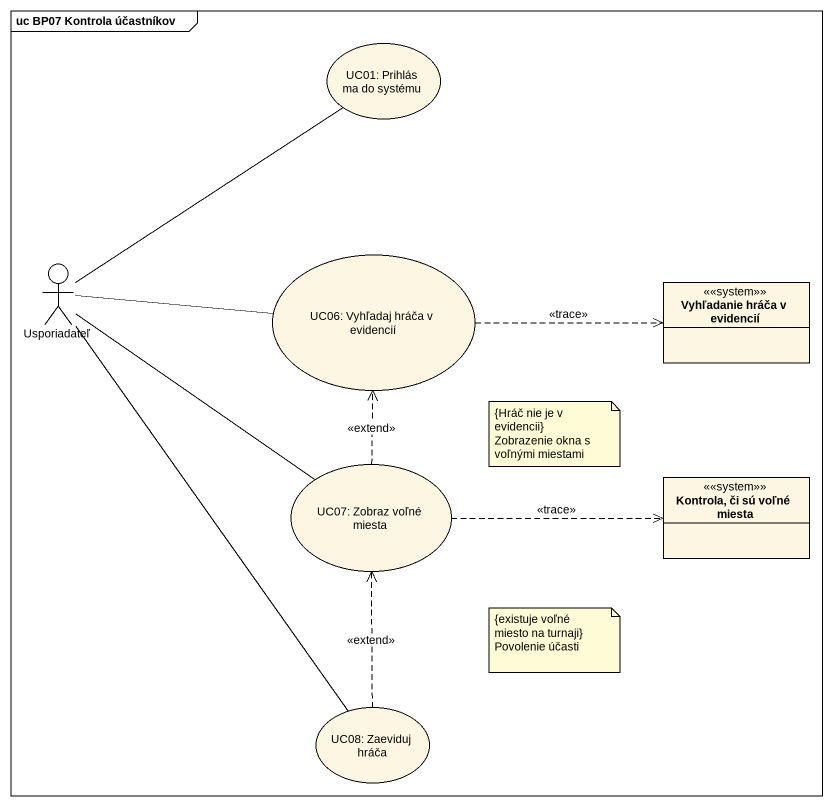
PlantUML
@startuml
mainframe uc BP07 Kontrola účastníkov
allowmixing
hide circle
hide empty members
usecase "UC01: Prihlás ma do systému" as UC01_Prihlás_ma_do_systému
actor Usporiadateľ
usecase "UC06: Vyhľadaj hráča v evidencií" as UC06_Vyhľadaj_hráča_v
class "Vyhľadanie hráča v evidencií" as Vyhľadanie_hráča_v_evidencií <<system>>
usecase "UC07: Zobraz voľné miesta" as UC07_Zobraz_voľné_miesta
class "Kontrola, či sú voľné miesta" as Kontrola_či_sú_voľné_miesta <<system>>
usecase "UC08: Zaeviduj hráča" as UC08_Zaeviduj_hráča
Usporiadateľ -up- UC01_Prihlás_ma_do_systému
Usporiadateľ -right- UC06_Vyhľadaj_hráča_v
Usporiadateľ -- UC07_Zobraz_voľné_miesta
Usporiadateľ -- UC08_Zaeviduj_hráča
UC06_Vyhľadaj_hráča_v .right.> Vyhľadanie_hráča_v_evidencií : <<trace>>
UC07_Zobraz_voľné_miesta .up.> UC06_Vyhľadaj_hráča_v : <<extend>>
UC07_Zobraz_voľné_miesta .right.> Kontrola_či_sú_voľné_miesta : <<trace>>
UC08_Zaeviduj_hráča .up.> UC07_Zobraz_voľné_miesta : <<extend>>
note as N1
  {Hráč nie je v evidencii}
  Zobrazenie okna s voľnými miestami
end note
note as N2
  {existuje voľné miesto na turnaji}
  Povolenie účasti
end note
@enduml
